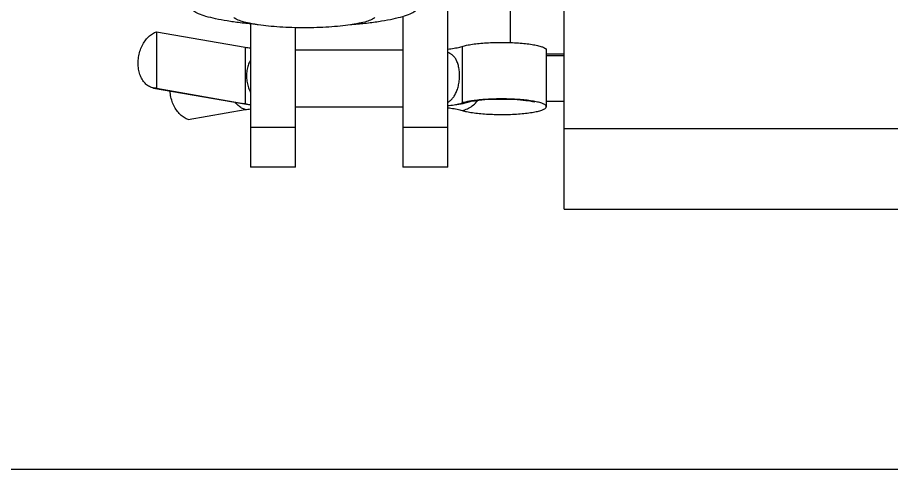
# Model space of a CAD drawing. Header units: millimetres. Extents: x 21899 to 38731, y -5425 to 3612.
# Drawn here: x 31177.74 to 31226.49, y 264.59 to 289.77 of the extents above; entities that cross this region are included whole.
import ezdxf

# ---------------------------------------------------------------- set-up
doc = ezdxf.new("R2010")
doc.units = ezdxf.units.MM

msp = doc.modelspace()

# ---------------------------------------------------------------- linework, layer by layer
at = {"color": 3, "linetype": 'Continuous'}
for q in [(31208.235, 297.086), (31228.235, 279.085)]:
    msp.add_line((31208.235, 279.085), q, dxfattribs=at)
at = {"color": 7, "linetype": 'Continuous'}
for p, q in [((31205.235, 288.373), (31205.235, 294.585)), ((31201.735, 281.433), (31201.735, 291.697)), ((31199.235, 289.834), (31199.235, 281.433)), ((31190.735, 289.414), (31190.735, 281.433)), ((31193.235, 281.433), (31193.235, 289.201)), ((31185.495, 288.972), (31185.495, 285.821)), ((31185.495, 288.972), (31190.444, 288.113)), ((31199.235, 287.952), (31193.235, 287.952)), ((31207.235, 284.796), (31207.235, 287.948)), ((31208.235, 287.635), (31207.235, 287.635)), ((31185.331, 285.832), (31190.281, 284.972)), ((31185.495, 285.821), (31185.331, 285.832)), ((31185.495, 285.821), (31190.444, 284.961)), ((31190.281, 284.972), (31190.735, 284.905)), ((31193.235, 284.796), (31199.235, 284.796)), ((31193.235, 284.792), (31199.235, 284.792)), ((31202.233, 284.91), (31202.589, 284.979)), ((31202.589, 284.979), (31202.889, 285.061)), ((31187.262, 284.079), (31190.444, 284.632)), ((31193.235, 281.433), (31190.735, 281.433)), ((31201.735, 281.433), (31199.235, 281.433)), ((31249.711, 264.585), (30925.235, 264.585)), ((31230.235, 264.585), (31205.235, 264.585))]:
    msp.add_line(p, q, dxfattribs=at)
at = {"color": 9, "linetype": 'Continuous'}
for p, q in [((31190.444, 288.113), (31190.444, 284.961)), ((31202.537, 288.154), (31202.537, 285.003)), ((31208.235, 287.732), (31207.235, 287.732)), ((31190.444, 284.961), (31190.281, 284.972)), ((31208.235, 285.085), (31207.235, 285.085)), ((31190.735, 283.656), (31193.235, 283.656)), ((31199.235, 283.656), (31201.735, 283.656)), ((31208.235, 283.585), (31228.235, 283.585))]:
    msp.add_line(p, q, dxfattribs=at)
at = {"color": 7, "linetype": 'Continuous'}
for points in [[(31202.889, 285.061), (31202.936, 285.074), (31203.044, 285.098), (31203.221, 285.129), (31203.476, 285.162), (31203.805, 285.193), (31204.185, 285.215), (31204.595, 285.225), (31205.012, 285.223), (31205.415, 285.209), (31205.783, 285.183), (31206.09, 285.151), (31206.316, 285.118), (31206.468, 285.09), (31206.555, 285.069), (31206.581, 285.061)], [(31201.735, 284.848), (31201.813, 284.855), (31202.233, 284.91)]]:
    msp.add_lwpolyline(points, dxfattribs=at)
for points, start_tangent, end_tangent in [([(31190.966, 289.39), (31190.164, 289.471), (31189.423, 289.574), (31188.779, 289.694), (31188.245, 289.83), (31187.834, 289.978), (31187.554, 290.136), (31187.494, 290.185)], (-0.996464, 0.084021), (-0.732854, 0.680386)), ([(31196.505, 289.39), (31197.307, 289.471), (31198.048, 289.574), (31198.692, 289.694), (31199.226, 289.83), (31199.637, 289.978), (31199.917, 290.136), (31199.977, 290.185)], (0.996464, 0.084021), (0.732854, 0.680386)), ([(31190.965, 289.387), (31190.671, 289.442), (31190.271, 289.541), (31189.976, 289.651), (31189.798, 289.766)], (-0.986332, 0.164769), (-0.699827, 0.714313)), ([(31197.673, 289.766), (31197.495, 289.651), (31197.2, 289.541), (31196.8, 289.442), (31196.506, 289.387)], (-0.699815, -0.714324), (-0.986332, -0.164769)), ([(31196.506, 289.387), (31196.307, 289.356), (31195.736, 289.287), (31195.104, 289.236), (31194.43, 289.204), (31193.735, 289.194), (31193.041, 289.204), (31192.367, 289.236), (31191.735, 289.287), (31191.164, 289.356), (31190.965, 289.387)], (-0.986332, -0.164769), (-0.986332, 0.164769)), ([(31185.331, 285.832), (31185.261, 285.847), (31185.042, 285.943), (31184.849, 286.104), (31184.688, 286.322), (31184.569, 286.589), (31184.494, 286.892), (31184.469, 287.218), (31184.494, 287.553), (31184.569, 287.882), (31184.688, 288.191), (31184.849, 288.465), (31185.042, 288.693), (31185.261, 288.864), (31185.495, 288.972)], (-0.985263, 0.171047), (0.954895, 0.296944)), ([(31190.444, 288.113), (31190.728, 288.069)], (0.985256, -0.171088), (0.990743, -0.135748)), ([(31201.747, 288.008), (31201.905, 288.027), (31202.26, 288.085), (31202.537, 288.154)], (0.994097, 0.108497), (0.952169, 0.305573)), ([(31202.537, 288.154), (31202.789, 288.22), (31203.106, 288.277), (31203.477, 288.323), (31203.89, 288.356), (31204.331, 288.376), (31204.785, 288.382), (31205.238, 288.373), (31205.674, 288.35), (31206.079, 288.314), (31206.439, 288.265), (31206.743, 288.207), (31206.98, 288.139), (31207.142, 288.065), (31207.225, 287.987), (31207.232, 287.948)], (0.952169, 0.305573), (0, -1)), ([(31190.728, 288.069), (31190.735, 288.068)], (0.990743, -0.135748), (0.990852, -0.134954)), ([(31201.736, 288.007), (31201.747, 288.008)], (0.994254, 0.107048), (0.994097, 0.108497)), ([(31201.737, 285.036), (31201.795, 285.075), (31201.917, 285.176), (31202.035, 285.305), (31202.147, 285.474), (31202.248, 285.692), (31202.326, 285.952), (31202.375, 286.239), (31202.392, 286.538), (31202.375, 286.828), (31202.327, 287.092), (31202.249, 287.319), (31202.148, 287.5), (31202.036, 287.633), (31201.918, 287.729), (31201.796, 287.8), (31201.736, 287.827)], (0.847791, 0.53033), (-0.925393, 0.379009)), ([(31190.732, 287.379), (31190.71, 287.343), (31190.596, 287.095), (31190.53, 286.819), (31190.508, 286.525), (31190.53, 286.225), (31190.597, 285.927), (31190.711, 285.646), (31190.732, 285.606)], (-0.543235, -0.839581), (0.481839, -0.87626)), ([(31187.262, 284.079), (31187.029, 284.187), (31186.81, 284.358), (31186.616, 284.586), (31186.456, 284.861), (31186.336, 285.169), (31186.262, 285.498), (31186.243, 285.672)], (-0.954895, 0.296944), (-0.071796, 0.997419)), ([(31206.586, 285.088), (31206.439, 285.114), (31206.079, 285.162), (31205.674, 285.199), (31205.238, 285.222), (31204.785, 285.23), (31204.331, 285.225), (31203.89, 285.205), (31203.477, 285.171), (31203.106, 285.126), (31202.884, 285.088)], (-0.982137, 0.188167), (-0.982147, -0.188116)), ([(31190.444, 284.961), (31190.735, 284.916)], (0.985256, -0.171088), (0.990852, -0.134954)), ([(31201.736, 284.855), (31201.905, 284.876), (31202.26, 284.933), (31202.537, 285.003)], (0.994254, 0.107048), (0.952169, 0.305573)), ([(31201.736, 284.737), (31201.744, 284.736)], (0.994254, -0.107048), (0.994136, -0.108134)), ([(31201.744, 284.736), (31201.905, 284.717), (31202.26, 284.659), (31202.537, 284.59)], (0.994136, -0.108134), (0.952169, -0.305573)), ([(31202.884, 285.088), (31202.789, 285.069), (31202.537, 285.003)], (-0.982147, -0.188116), (-0.952169, -0.305573)), ([(31202.537, 284.59), (31202.789, 284.524), (31203.106, 284.467), (31203.477, 284.421), (31203.89, 284.388), (31204.331, 284.368), (31204.785, 284.362), (31205.238, 284.371), (31205.674, 284.394), (31206.079, 284.43), (31206.439, 284.479), (31206.743, 284.538), (31206.98, 284.605), (31207.142, 284.679), (31207.225, 284.757), (31207.232, 284.796)], (0.952169, -0.305573), (0, 1)), ([(31207.232, 284.796), (31207.225, 284.836), (31207.142, 284.914), (31206.98, 284.988), (31206.743, 285.055), (31206.586, 285.088)], (0, 1), (-0.982137, 0.188167)), ([(31190.444, 284.632), (31190.732, 284.676)], (0.985256, 0.171088), (0.990803, 0.135313)), ([(31190.732, 284.676), (31190.735, 284.676)], (0.990803, 0.135313), (0.990852, 0.134954))]:
    msp.add_spline(points, degree=3, dxfattribs=dict(at, start_tangent=start_tangent, end_tangent=end_tangent))
at = {"color": 9, "linetype": 'Continuous'}
for points, start_tangent, end_tangent in [([(31190.444, 284.632), (31190.239, 284.722), (31190.045, 284.862), (31189.871, 285.043)], (-0.954895, 0.296944), (-0.632495, 0.774565)), ([(31202.537, 284.59), (31202.828, 284.684), (31203.099, 284.843), (31203.34, 285.06), (31203.416, 285.149)], (0.97975, 0.200225), (0.622946, 0.782265)), ([(31202.537, 285.003), (31202.828, 285.043), (31202.889, 285.061)], (0.999865, 0.016443), (0.952125, 0.305708))]:
    msp.add_spline(points, degree=3, dxfattribs=dict(at, start_tangent=start_tangent, end_tangent=end_tangent))

doc.saveas('drawing.dxf')
